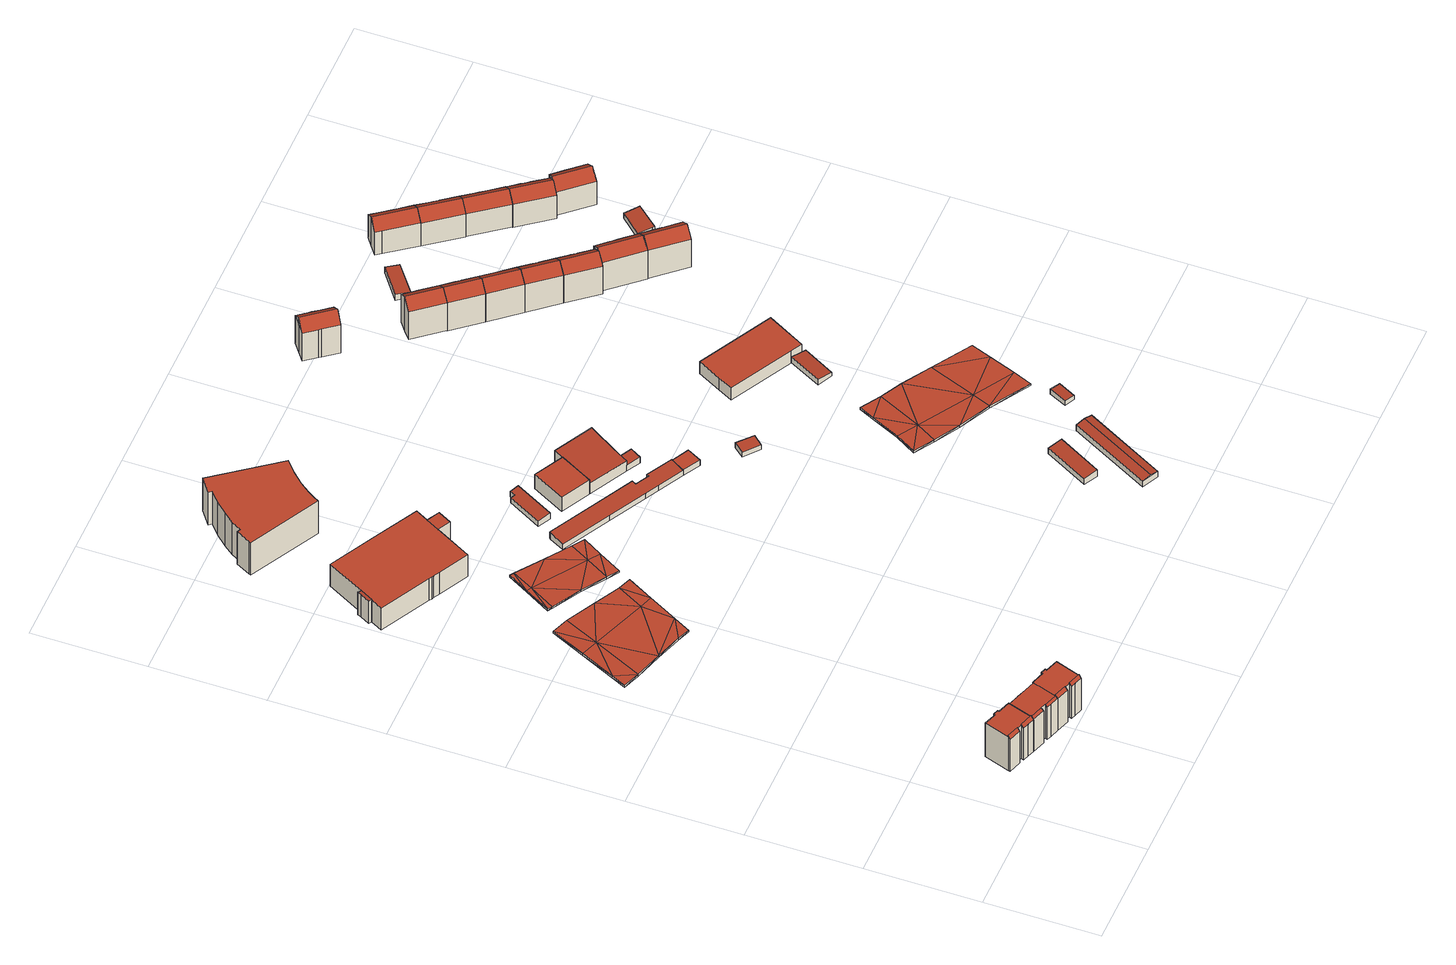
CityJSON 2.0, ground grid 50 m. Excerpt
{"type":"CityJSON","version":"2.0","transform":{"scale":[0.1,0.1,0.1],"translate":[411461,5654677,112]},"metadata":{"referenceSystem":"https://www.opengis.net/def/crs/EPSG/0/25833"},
"CityObjects":{
"building1":{"type":"Building","attributes":{"Gemeindeschluessel":14612000,"Geometrietyp2DReferenz":"3000","function":"31001_9998","roofType":"9999"},"children":["building1-1","building1-2","building1-3"]},
"building1-1":{"type":"BuildingPart","attributes":{"Dachtyp_tdc":"tdcPolyFlatRoof","Dachneigung":55.24,"QualitaetDacherkennung":17,"Geometrietyp2DReferenz":"3000","measuredHeight":19.56,"roofType":"2100"},"parents":["building1"],"geometry":[{"type":"MultiSurface","lod":"2","boundaries":[[[0,1,2,3,4]],[[1,5,6,2]],[[5,7,8,6]],[[7,9,10,11,8]],[[7,5,1,0,9]],[[11,3,2,6,8]]],"semantics":{"surfaces":[{"type":"WallSurface"},{"type":"RoofSurface"},{"type":"GroundSurface"}],"values":[0,0,0,0,1,2]}}]},
"building1-2":{"type":"BuildingPart","attributes":{"Dachtyp_tdc":"tdcPolyFlatRoof","Dachneigung":0,"QualitaetDacherkennung":71,"Geometrietyp2DReferenz":"3000","measuredHeight":18.89,"roofType":"1000"},"parents":["building1"],"geometry":[{"type":"MultiSurface","lod":"2","boundaries":[[[10,12,13,11]],[[14,15,16,17]],[[15,18,19,16]],[[18,20,21,19]],[[20,22,23,21]],[[22,24,25,23]],[[24,26,27,25]],[[26,28,29,27]],[[28,4,3,29]],[[28,26,24,22,20,18,15,14,12,10,4]],[[11,13,17,16,19,21,23,25,27,29,3]]],"semantics":{"surfaces":[{"type":"WallSurface"},{"type":"RoofSurface"},{"type":"GroundSurface"}],"values":[0,0,0,0,0,0,0,0,0,1,2]}}]},
"building1-3":{"type":"BuildingPart","attributes":{"Dachtyp_tdc":"tdcPolyFlatRoof","Dachneigung":55.43,"QualitaetDacherkennung":19,"Geometrietyp2DReferenz":"3000","measuredHeight":19.57,"roofType":"2100"},"parents":["building1"],"geometry":[{"type":"MultiSurface","lod":"2","boundaries":[[[30,31,32,33]],[[31,34,17,32]],[[34,35,14,17]],[[36,30,33,13,12]],[[36,35,34,31,30]],[[33,32,17,13]]],"semantics":{"surfaces":[{"type":"WallSurface"},{"type":"RoofSurface"},{"type":"GroundSurface"}],"values":[0,0,0,0,1,2]}}]},
"building2":{"type":"Building","attributes":{"Dachtyp_tdc":"tdcFreeFormRoof","Gemeindeschluessel":14612000,"Dachneigung":0.462,"QualitaetDacherkennung":61,"Geometrietyp2DReferenz":"3000","measuredHeight":18.93,"function":"31001_9998","roofType":"5000"},"geometry":[{"type":"Solid","lod":"2","boundaries":[[[[37,38,39,40]],[[38,41,42,39]],[[41,43,44,42]],[[43,45,46,44]],[[45,47,48,46]],[[47,49,2,48]],[[49,4,3,2]],[[4,50,29,3]],[[50,51,52,29]],[[51,53,54,52]],[[53,55,56,54]],[[55,57,58,56]],[[57,59,60,58]],[[59,61,62,60]],[[61,63,64,62]],[[63,37,40,64]],[[65,61,59,57,55,53,51,50,66]],[[47,67,68,49]],[[38,37,69,70,41]],[[69,63,65,66,4,68,67,45,43,70]],[[50,4,66]],[[43,41,70]],[[47,45,67]],[[4,49,68]],[[37,63,69]],[[63,61,65]],[[40,39,42,44,46,48,2,3,29,52,54,56,58,60,62,64]]]],"semantics":{"surfaces":[{"type":"WallSurface"},{"type":"RoofSurface"},{"type":"GroundSurface"}],"values":[[0,0,0,0,0,0,0,0,0,0,0,0,0,0,0,0,1,1,1,1,0,0,0,0,0,0,2]]}}]},
"building3":{"type":"Building","attributes":{"Gemeindeschluessel":14612000,"Geometrietyp2DReferenz":"3000","function":"31001_9998","roofType":"9999"},"children":["building3-1","building3-2","building3-3"]},
"building3-1":{"type":"BuildingPart","attributes":{"Dachtyp_tdc":"tdcPolyFlatRoof","Dachneigung":50.52,"QualitaetDacherkennung":19,"Geometrietyp2DReferenz":"3000","measuredHeight":19.34,"roofType":"2100"},"parents":["building3"],"geometry":[{"type":"MultiSurface","lod":"2","boundaries":[[[71,72,73,74,75]],[[72,76,77,73]],[[76,78,79,77]],[[78,80,81,82,79]],[[78,76,72,71,80]],[[82,74,73,77,79]]],"semantics":{"surfaces":[{"type":"WallSurface"},{"type":"RoofSurface"},{"type":"GroundSurface"}],"values":[0,0,0,0,1,2]}}]},
"building3-2":{"type":"BuildingPart","attributes":{"Dachtyp_tdc":"tdcPolyFlatRoof","Dachneigung":0,"QualitaetDacherkennung":70,"Geometrietyp2DReferenz":"3000","measuredHeight":18.88,"roofType":"1000"},"parents":["building3"],"geometry":[{"type":"MultiSurface","lod":"2","boundaries":[[[81,83,84,82]],[[63,85,62,64]],[[85,86,87,62]],[[86,88,89,87]],[[88,90,91,89]],[[90,92,93,91]],[[92,94,95,93]],[[94,96,97,95]],[[96,75,74,97]],[[75,96,94,92,90,88,86,85,63,83,81]],[[82,84,64,62,87,89,91,93,95,97,74]]],"semantics":{"surfaces":[{"type":"WallSurface"},{"type":"RoofSurface"},{"type":"GroundSurface"}],"values":[0,0,0,0,0,0,0,0,0,1,2]}}]},
"building3-3":{"type":"BuildingPart","attributes":{"Dachtyp_tdc":"tdcPolyFlatRoof","Dachneigung":49.25,"QualitaetDacherkennung":19,"Geometrietyp2DReferenz":"3000","measuredHeight":19.3,"roofType":"2100"},"parents":["building3"],"geometry":[{"type":"MultiSurface","lod":"2","boundaries":[[[98,99,40,100]],[[99,101,63,64,40]],[[102,98,100,84,83]],[[102,101,99,98]],[[100,40,64,84]]],"semantics":{"surfaces":[{"type":"WallSurface"},{"type":"RoofSurface"},{"type":"GroundSurface"}],"values":[0,0,0,1,2]}}]},
"building4":{"type":"Building","attributes":{"BodenHoehe":118.5,"gemHoehe":0,"BauwerkHoehe":1,"Erfassungsdatum_Objekt":"2021-04-21","Gemeindeschluessel":"14612000","Geometrietyp2DReferenz":"3000","measuredHeight":1,"function":"53001_1800"},"geometry":[{"type":"MultiSurface","lod":"2","boundaries":[[[103,104,105]],[[105,104,106]],[[107,108,109]],[[104,107,109]],[[104,109,106]],[[107,110,108]],[[108,110,111]],[[112,104,103]],[[113,114,115]],[[115,116,113]],[[117,118,112]],[[112,118,104]],[[104,118,114]],[[104,114,107]],[[107,114,113]],[[110,107,113]],[[115,119,120]],[[114,118,121]],[[114,121,119]],[[118,117,122]],[[118,122,121]],[[117,112,123]],[[117,123,122]],[[112,103,124]],[[112,124,123]],[[103,105,125]],[[103,125,124]],[[105,106,126]],[[105,126,125]],[[106,109,127]],[[106,127,126]],[[109,108,128]],[[109,128,127]],[[108,111,129]],[[108,129,128]],[[111,110,130]],[[111,130,129]],[[110,113,131]],[[110,131,130]],[[113,116,132]],[[113,132,131]],[[116,115,120]],[[116,120,132]],[[115,114,119]],[[125,133,124]],[[126,133,125]],[[127,128,134]],[[127,134,133]],[[126,127,133]],[[128,130,134]],[[129,130,128]],[[124,133,123]],[[120,119,131]],[[131,132,120]],[[123,121,122]],[[133,121,123]],[[119,121,133]],[[134,119,133]],[[131,119,134]],[[131,134,130]]],"semantics":{"surfaces":[{"type":"RoofSurface"},{"type":"WallSurface"},{"type":"GroundSurface"}],"values":[0,0,0,0,0,0,0,0,0,0,0,0,0,0,0,0,1,1,1,1,1,1,1,1,1,1,1,1,1,1,1,1,1,1,1,1,1,1,1,1,1,1,1,1,2,2,2,2,2,2,2,2,2,2,2,2,2,2,2,2]}}]},
"building5":{"type":"Building","attributes":{"Gemeindeschluessel":14612000,"Geometrietyp2DReferenz":"3000","function":"31001_9998","roofType":"9999"},"children":["building5-1","building5-2","building5-3"]},
"building5-1":{"type":"BuildingPart","attributes":{"Dachtyp_tdc":"tdcPolyFlatRoof","Dachneigung":0,"QualitaetDacherkennung":66,"Geometrietyp2DReferenz":"3000","measuredHeight":12.5,"roofType":"1000"},"parents":["building5"],"geometry":[{"type":"MultiSurface","lod":"2","boundaries":[[[135,136,137,138]],[[136,139,140,137]],[[139,141,142,140]],[[141,143,144,142]],[[143,145,146,144]],[[145,147,148,149,146]],[[135,138,150]],[[147,145,143,141,139,136,135]],[[137,140,142,144,146,149,138]]],"semantics":{"surfaces":[{"type":"WallSurface"},{"type":"RoofSurface"},{"type":"GroundSurface"}],"values":[0,0,0,0,0,0,0,1,2]}}]},
"building5-2":{"type":"BuildingPart","attributes":{"Dachtyp_tdc":"tdcPolyFlatRoof","Dachneigung":3.18,"QualitaetDacherkennung":40,"Geometrietyp2DReferenz":"3000","measuredHeight":12.6,"roofType":"2100"},"parents":["building5"],"geometry":[{"type":"MultiSurface","lod":"2","boundaries":[[[151,152,153,154]],[[152,155,156,153]],[[155,157,158,156]],[[157,159,160,161,158]],[[162,151,154,163,164]],[[162,159,157,155,152,151]],[[154,153,156,158,161,163]]],"semantics":{"surfaces":[{"type":"WallSurface"},{"type":"RoofSurface"},{"type":"GroundSurface"}],"values":[0,0,0,0,0,1,2]}}]},
"building5-3":{"type":"BuildingPart","attributes":{"Dachtyp_tdc":"tdcPolyFlatRoof","Dachneigung":0,"QualitaetDacherkennung":77,"Geometrietyp2DReferenz":"3000","measuredHeight":12.35,"roofType":"1000"},"parents":["building5"],"geometry":[{"type":"MultiSurface","lod":"2","boundaries":[[[165,166,167,168]],[[166,169,154,167]],[[169,164,163,154]],[[164,169,166,165,170,171,172,173,148,150,174,175,176,177,160]],[[161,178,179,180,181,138,149,182,183,184,185,168,167,154,163]],[[160,177,178,161]],[[177,176,179,178]],[[176,175,180,179]],[[175,174,181,180]],[[174,150,138,181]],[[148,173,182,149]],[[173,172,183,182]],[[172,171,184,183]],[[171,170,185,184]],[[170,165,168,185]]],"semantics":{"surfaces":[{"type":"WallSurface"},{"type":"RoofSurface"},{"type":"GroundSurface"}],"values":[0,0,0,1,2,0,0,0,0,0,0,0,0,0,0]}}]},
"building6":{"type":"Building","attributes":{"BauwerkHoehe":1,"Erfassungsdatum_Objekt":"2021-04-21","BodenHoehe":118.55,"gemHoehe":0,"Gemeindeschluessel":"14612000","Geometrietyp2DReferenz":"3000","measuredHeight":1,"function":"53001_1800"},"geometry":[{"type":"MultiSurface","lod":"2","boundaries":[[[186,187,188]],[[186,188,189]],[[190,188,187]],[[187,191,190]],[[190,191,192]],[[191,193,194]],[[191,194,192]],[[195,187,186]],[[196,197,191]],[[195,198,187]],[[187,198,196]],[[187,196,191]],[[197,199,193]],[[197,193,191]],[[186,189,200]],[[186,200,201]],[[189,188,202]],[[189,202,200]],[[188,190,203]],[[188,203,202]],[[190,192,204]],[[190,204,203]],[[192,194,205]],[[192,205,204]],[[194,193,206]],[[194,206,205]],[[193,199,207]],[[193,207,206]],[[199,197,208]],[[199,208,207]],[[197,196,209]],[[197,209,208]],[[196,198,210]],[[196,210,209]],[[198,195,211]],[[198,211,210]],[[195,186,201]],[[195,201,211]],[[202,212,201]],[[200,202,201]],[[212,202,203]],[[203,213,212]],[[204,213,203]],[[205,206,213]],[[204,205,213]],[[201,212,211]],[[213,208,209]],[[212,210,211]],[[209,210,212]],[[213,209,212]],[[206,207,208]],[[213,206,208]]],"semantics":{"surfaces":[{"type":"RoofSurface"},{"type":"WallSurface"},{"type":"GroundSurface"}],"values":[0,0,0,0,0,0,0,0,0,0,0,0,0,0,1,1,1,1,1,1,1,1,1,1,1,1,1,1,1,1,1,1,1,1,1,1,1,1,2,2,2,2,2,2,2,2,2,2,2,2,2,2]}}]},
"building7":{"type":"Building","attributes":{"Dachtyp_tdc":"tdcPolyFlatRoof","Gemeindeschluessel":14612000,"Dachneigung":0,"QualitaetDacherkennung":8,"Geometrietyp2DReferenz":"3000","measuredHeight":18.26,"function":"31001_9998","roofType":"1000"},"geometry":[{"type":"Solid","lod":"2","boundaries":[[[[214,215,216,217]],[[215,218,219,216]],[[218,220,221,219]],[[220,222,223,221]],[[222,224,225,223]],[[224,226,227,225]],[[226,228,229,227]],[[228,230,231,229]],[[230,232,233,231]],[[232,234,235,233]],[[234,236,237,235]],[[236,238,239,237]],[[238,240,241,239]],[[240,242,243,241]],[[242,244,245,243]],[[244,214,217,245]],[[244,242,240,238,236,234,232,230,228,226,224,222,220,218,215,214]],[[217,216,219,221,223,225,227,229,231,233,235,237,239,241,243,245]]]],"semantics":{"surfaces":[{"type":"WallSurface"},{"type":"RoofSurface"},{"type":"GroundSurface"}],"values":[[0,0,0,0,0,0,0,0,0,0,0,0,0,0,0,0,1,2]]}}]},
"building8":{"type":"Building","attributes":{"Dachtyp_tdc":"tdcPolyFlatRoof","Gemeindeschluessel":14612000,"Dachneigung":7.47,"QualitaetDacherkennung":89,"Geometrietyp2DReferenz":"3000","measuredHeight":3.39,"function":"31001_2000","roofType":"2100"},"geometry":[{"type":"Solid","lod":"2","boundaries":[[[[246,247,248,249]],[[247,250,251,248]],[[250,252,253,251]],[[252,254,255,253]],[[254,256,257,255]],[[256,246,249,257]],[[256,254,252,250,247,246]],[[249,248,251,253,255,257]]]],"semantics":{"surfaces":[{"type":"WallSurface"},{"type":"RoofSurface"},{"type":"GroundSurface"}],"values":[[0,0,0,0,0,0,1,2]]}}]},
"building9":{"type":"Building","attributes":{"Dachtyp_tdc":"tdcPolyFlatRoof","Gemeindeschluessel":14612000,"Dachneigung":5.9,"QualitaetDacherkennung":84,"Geometrietyp2DReferenz":"3000","measuredHeight":3.66,"function":"31001_2000","roofType":"2100"},"geometry":[{"type":"Solid","lod":"2","boundaries":[[[[258,259,260,261]],[[259,262,263,260]],[[262,264,265,263]],[[264,266,267,265]],[[266,268,269,267]],[[268,270,271,269]],[[270,272,273,271]],[[272,274,275,273]],[[274,276,277,275]],[[276,278,279,277]],[[278,280,281,279]],[[280,282,283,281]],[[282,258,261,283]],[[282,280,278,276,274,272,270,268,266,264,262,259,258]],[[261,260,263,265,267,269,271,273,275,277,279,281,283]]]],"semantics":{"surfaces":[{"type":"WallSurface"},{"type":"RoofSurface"},{"type":"GroundSurface"}],"values":[[0,0,0,0,0,0,0,0,0,0,0,0,0,1,2]]}}]},
"building10":{"type":"Building","attributes":{"Dachtyp_tdc":"tdcPolyFlatRoof","Gemeindeschluessel":14612000,"Dachneigung":0,"QualitaetDacherkennung":75,"Geometrietyp2DReferenz":"3000","measuredHeight":8.02,"function":"31001_2000","roofType":"1000"},"geometry":[{"type":"Solid","lod":"2","boundaries":[[[[284,285,286,287]],[[285,288,289,286]],[[288,290,291,289]],[[290,292,293,291]],[[292,284,287,293]],[[292,290,288,285,284]],[[287,286,289,291,293]]]],"semantics":{"surfaces":[{"type":"WallSurface"},{"type":"RoofSurface"},{"type":"GroundSurface"}],"values":[[0,0,0,0,0,1,2]]}}]},
"building11":{"type":"Building","attributes":{"Gemeindeschluessel":14612000,"Geometrietyp2DReferenz":"3000","function":"31001_2000","roofType":"9999"},"children":["building11-1","building11-2"]},
"building11-1":{"type":"BuildingPart","attributes":{"Dachtyp_tdc":"tdcPolyFlatRoof","Dachneigung":4.34,"QualitaetDacherkennung":79,"Geometrietyp2DReferenz":"3000","measuredHeight":3.73,"roofType":"2100"},"parents":["building11"],"geometry":[{"type":"MultiSurface","lod":"2","boundaries":[[[294,295,296,297]],[[295,298,299,296]],[[300,301,302,303]],[[301,294,297,302]],[[301,300,298,295,294]],[[297,296,299,303,302]]],"semantics":{"surfaces":[{"type":"WallSurface"},{"type":"RoofSurface"},{"type":"GroundSurface"}],"values":[0,0,0,0,1,2]}}]},
"building11-2":{"type":"BuildingPart","attributes":{"Dachtyp_tdc":"tdcPolyFlatRoof","Dachneigung":5.14,"QualitaetDacherkennung":65,"Geometrietyp2DReferenz":"3000","measuredHeight":7.77,"roofType":"2100"},"parents":["building11"],"geometry":[{"type":"MultiSurface","lod":"2","boundaries":[[[304,305,306,307]],[[305,308,309,306]],[[308,310,311,309]],[[310,312,303,311]],[[312,300,303]],[[312,310,308,305,304,313,314]],[[299,315,307,306,309,311,303]],[[314,313,315,299,298]],[[313,304,307,315]]],"semantics":{"surfaces":[{"type":"WallSurface"},{"type":"RoofSurface"},{"type":"GroundSurface"}],"values":[0,0,0,0,0,1,2,0,0]}}]},
"building12":{"type":"Building","attributes":{"Dachtyp_tdc":"tdcPolyFlatRoof","Gemeindeschluessel":14612000,"Dachneigung":0,"QualitaetDacherkennung":18,"Geometrietyp2DReferenz":"3000","measuredHeight":3,"function":"31001_2000","roofType":"1000"},"geometry":[{"type":"Solid","lod":"2","boundaries":[[[[316,317,318,319]],[[317,320,321,318]],[[320,322,323,321]],[[322,316,319,323]],[[322,320,317,316]],[[319,318,321,323]]]],"semantics":{"surfaces":[{"type":"WallSurface"},{"type":"RoofSurface"},{"type":"GroundSurface"}],"values":[[0,0,0,0,1,2]]}}]},
"building13":{"type":"Building","attributes":{"Dachtyp_tdc":"tdcPolyFlatRoof","Gemeindeschluessel":14612000,"Dachneigung":3.42,"QualitaetDacherkennung":77,"Geometrietyp2DReferenz":"3000","measuredHeight":2.71,"function":"31001_2000","roofType":"2100"},"geometry":[{"type":"Solid","lod":"2","boundaries":[[[[324,325,326,327]],[[325,328,329,326]],[[328,330,331,329]],[[330,324,327,331]],[[330,328,325,324]],[[327,326,329,331]]]],"semantics":{"surfaces":[{"type":"WallSurface"},{"type":"RoofSurface"},{"type":"GroundSurface"}],"values":[[0,0,0,0,1,2]]}}]},
"building14":{"type":"Building","attributes":{"Dachtyp_tdc":"tdcPolyFlatRoof","Gemeindeschluessel":14612000,"Dachneigung":5.99,"QualitaetDacherkennung":84,"Geometrietyp2DReferenz":"3000","measuredHeight":3.96,"function":"31001_2000","roofType":"2100"},"geometry":[{"type":"Solid","lod":"2","boundaries":[[[[332,333,334,335]],[[333,336,337,334]],[[336,338,339,337]],[[338,332,335,339]],[[338,336,333,332]],[[335,334,337,339]]]],"semantics":{"surfaces":[{"type":"WallSurface"},{"type":"RoofSurface"},{"type":"GroundSurface"}],"values":[[0,0,0,0,1,2]]}}]},
"building15":{"type":"Building","attributes":{"Dachtyp_tdc":"tdcGableRoof","Gemeindeschluessel":14612000,"Dachneigung":10.58,"QualitaetDacherkennung":91,"Geometrietyp2DReferenz":"3000","measuredHeight":3.89,"function":"31001_2000","roofType":"3100"},"geometry":[{"type":"Solid","lod":"2","boundaries":[[[[340,341,342,343]],[[341,344,345,342]],[[344,346,347,345]],[[346,340,343,347]],[[344,341,348]],[[340,346,349]],[[341,340,349,348]],[[346,344,348,349]],[[343,342,345,347]]]],"semantics":{"surfaces":[{"type":"WallSurface"},{"type":"RoofSurface"},{"type":"GroundSurface"}],"values":[[0,0,0,0,0,0,1,1,2]]}}]},
"building16":{"type":"Building","attributes":{"Erfassungsdatum_Objekt":"2021-04-21","BodenHoehe":118.6,"gemHoehe":0,"BauwerkHoehe":1,"Gemeindeschluessel":"14612000","Geometrietyp2DReferenz":"3000","measuredHeight":1,"function":"53001_1800"},"geometry":[{"type":"MultiSurface","lod":"2","boundaries":[[[350,351,352]],[[353,354,351]],[[351,350,353]],[[353,350,355]],[[355,350,356]],[[355,356,357]],[[357,356,358]],[[357,358,359]],[[356,360,358]],[[361,362,350]],[[361,350,352]],[[362,363,350]],[[350,363,356]],[[356,363,364]],[[364,365,360]],[[364,360,356]],[[352,351,366]],[[352,366,367]],[[351,354,368]],[[351,368,366]],[[354,353,369]],[[354,369,368]],[[353,355,370]],[[353,370,369]],[[355,357,371]],[[355,371,370]],[[357,359,372]],[[357,372,371]],[[359,358,373]],[[359,373,372]],[[358,360,374]],[[358,374,373]],[[360,365,375]],[[360,375,374]],[[365,364,376]],[[365,376,375]],[[364,363,377]],[[364,377,376]],[[363,362,378]],[[363,378,377]],[[362,361,379]],[[362,379,378]],[[361,352,367]],[[361,367,379]],[[367,366,380]],[[366,368,369]],[[369,380,366]],[[381,380,370]],[[371,381,370]],[[373,381,371]],[[372,373,371]],[[373,374,381]],[[380,378,379]],[[367,380,379]],[[380,377,378]],[[381,377,380]],[[376,377,381]],[[374,375,376]],[[381,374,376]],[[370,380,369]]],"semantics":{"surfaces":[{"type":"RoofSurface"},{"type":"WallSurface"},{"type":"GroundSurface"}],"values":[0,0,0,0,0,0,0,0,0,0,0,0,0,0,0,0,1,1,1,1,1,1,1,1,1,1,1,1,1,1,1,1,1,1,1,1,1,1,1,1,1,1,1,1,2,2,2,2,2,2,2,2,2,2,2,2,2,2,2,2]}}]},
"building17":{"type":"Building","attributes":{"Dachtyp_tdc":"tdcPolyFlatRoof","Gemeindeschluessel":14612000,"Dachneigung":3.09,"QualitaetDacherkennung":70,"Geometrietyp2DReferenz":"3000","measuredHeight":2.59,"function":"31001_2000","roofType":"2100"},"geometry":[{"type":"Solid","lod":"2","boundaries":[[[[382,383,384,385]],[[383,386,387,384]],[[386,388,389,387]],[[388,382,385,389]],[[388,386,383,382]],[[385,384,387,389]]]],"semantics":{"surfaces":[{"type":"WallSurface"},{"type":"RoofSurface"},{"type":"GroundSurface"}],"values":[[0,0,0,0,1,2]]}}]},
"building18":{"type":"Building","attributes":{"Dachtyp_tdc":"tdcFreeFormRoof","Gemeindeschluessel":14612000,"Dachneigung":37.07,"QualitaetDacherkennung":73,"Geometrietyp2DReferenz":"3000","measuredHeight":19.55,"function":"31001_9998","roofType":"5000"},"geometry":[{"type":"Solid","lod":"2","boundaries":[[[[390,391,392,393]],[[391,394,395,392]],[[394,396,397,395]],[[396,398,399,397]],[[398,400,401,399]],[[400,402,403,401]],[[402,404,405,403]],[[404,406,407,405]],[[406,408,409,407]],[[408,410,411,409]],[[410,412,413,411]],[[412,390,393,413]],[[402,400,398,396,394,391,414,415]],[[408,406,416,415,414,412,410]],[[402,415,416,404]],[[404,416,406]],[[412,414,390]],[[390,414,391]],[[393,392,395,397,399,401,403,405,407,409,411,413]]]],"semantics":{"surfaces":[{"type":"WallSurface"},{"type":"RoofSurface"},{"type":"GroundSurface"}],"values":[[0,0,0,0,0,0,0,0,0,0,0,0,1,1,0,0,0,0,2]]}}]},
"building19":{"type":"Building","attributes":{"Dachtyp_tdc":"tdcPolyFlatRoof","Gemeindeschluessel":14612000,"Dachneigung":9.96,"QualitaetDacherkennung":84,"Geometrietyp2DReferenz":"3000","measuredHeight":3.25,"function":"31001_2000","roofType":"2100"},"geometry":[{"type":"Solid","lod":"2","boundaries":[[[[417,418,419,420]],[[418,421,422,419]],[[421,423,424,422]],[[423,425,426,424]],[[425,417,420,426]],[[425,423,421,418,417]],[[420,419,422,424,426]]]],"semantics":{"surfaces":[{"type":"WallSurface"},{"type":"RoofSurface"},{"type":"GroundSurface"}],"values":[[0,0,0,0,0,1,2]]}}]},
"building20":{"type":"Building","attributes":{"Dachtyp_tdc":"tdcPolyFlatRoof","Gemeindeschluessel":14612000,"Dachneigung":0,"QualitaetDacherkennung":48,"Geometrietyp2DReferenz":"3000","measuredHeight":6.67,"function":"31001_2000","roofType":"1000"},"geometry":[{"type":"Solid","lod":"2","boundaries":[[[[427,428,429,430]],[[428,431,432,429]],[[431,433,434,432]],[[433,435,436,434]],[[435,437,438,436]],[[437,427,430,438]],[[437,435,433,431,428,427]],[[430,429,432,434,436,438]]]],"semantics":{"surfaces":[{"type":"WallSurface"},{"type":"RoofSurface"},{"type":"GroundSurface"}],"values":[[0,0,0,0,0,0,1,2]]}}]},
"building21":{"type":"Building","attributes":{"Dachtyp_tdc":"tdcGableRoof","Gemeindeschluessel":14612000,"Dachneigung":37.38,"QualitaetDacherkennung":73,"Geometrietyp2DReferenz":"3000","measuredHeight":19.49,"function":"31001_9998","roofType":"3100"},"geometry":[{"type":"Solid","lod":"2","boundaries":[[[[439,440,441,442]],[[440,443,441]],[[443,444,445,441]],[[444,446,447,445]],[[446,448,449,447]],[[448,450,451,449]],[[450,452,453,451]],[[452,454,455,453]],[[454,456,457,455]],[[456,458,459,457]],[[458,439,442,459]],[[454,452,450,448,446,444,443]],[[443,440,439,458,456,454]],[[442,441,445,447,449,451,453,455,457,459]]]],"semantics":{"surfaces":[{"type":"WallSurface"},{"type":"RoofSurface"},{"type":"GroundSurface"}],"values":[[0,0,0,0,0,0,0,0,0,0,0,1,1,2]]}}]},
"building22":{"type":"Building","attributes":{"Dachtyp_tdc":"tdcGableRoof","Gemeindeschluessel":14612000,"Dachneigung":37.35,"QualitaetDacherkennung":80,"Geometrietyp2DReferenz":"3000","measuredHeight":19.52,"function":"31001_9998","roofType":"3100"},"geometry":[{"type":"Solid","lod":"2","boundaries":[[[[460,461,462,463]],[[461,464,465,462]],[[464,466,467,465]],[[466,468,469,467]],[[468,470,471,469]],[[470,458,472,471]],[[458,456,473,472]],[[456,454,474,473]],[[454,452,475,474]],[[452,476,477,475]],[[476,460,463,477]],[[454,456,458,470,468]],[[468,466,464,461,460,476,452,454]],[[463,462,465,467,469,471,472,473,474,475,477]]]],"semantics":{"surfaces":[{"type":"WallSurface"},{"type":"RoofSurface"},{"type":"GroundSurface"}],"values":[[0,0,0,0,0,0,0,0,0,0,0,1,1,2]]}}]},
"building23":{"type":"Building","attributes":{"Dachtyp_tdc":"tdcGableRoof","Gemeindeschluessel":14612000,"Dachneigung":37.15,"QualitaetDacherkennung":79,"Geometrietyp2DReferenz":"3000","measuredHeight":19.52,"function":"31001_9998","roofType":"3100"},"geometry":[{"type":"Solid","lod":"2","boundaries":[[[[478,466,467,469]],[[466,464,465,467]],[[464,479,480,465]],[[479,481,482,480]],[[481,483,484,482]],[[483,485,486,484]],[[485,487,488,486]],[[487,489,490,488]],[[489,491,492,490]],[[491,493,494,492]],[[493,470,471,494]],[[470,478,469,471]],[[491,489,487,485,483,481,479,464,466,478]],[[478,470,493,491]],[[469,467,465,480,482,484,486,488,490,492,494,471]]]],"semantics":{"surfaces":[{"type":"WallSurface"},{"type":"RoofSurface"},{"type":"GroundSurface"}],"values":[[0,0,0,0,0,0,0,0,0,0,0,0,1,1,2]]}}]},
"building24":{"type":"Building","attributes":{"Dachtyp_tdc":"tdcGableRoof","Gemeindeschluessel":14612000,"Dachneigung":37.13,"QualitaetDacherkennung":79,"Geometrietyp2DReferenz":"3000","measuredHeight":19.48,"function":"31001_9998","roofType":"3100"},"geometry":[{"type":"Solid","lod":"2","boundaries":[[[[491,489,495,496]],[[489,487,497,495]],[[487,498,499,497]],[[498,500,501,499]],[[500,502,503,501]],[[502,504,505,503]],[[504,506,507,505]],[[506,508,509,507]],[[508,510,511,509]],[[510,512,513,511]],[[512,493,514,513]],[[493,491,496,514]],[[510,508,506,504,502,500,498,487,489,491]],[[491,493,512,510]],[[496,495,497,499,501,503,505,507,509,511,513,514]]]],"semantics":{"surfaces":[{"type":"WallSurface"},{"type":"RoofSurface"},{"type":"GroundSurface"}],"values":[[0,0,0,0,0,0,0,0,0,0,0,0,1,1,2]]}}]},
"building25":{"type":"Building","attributes":{"Dachtyp_tdc":"tdcPolyFlatRoof","Gemeindeschluessel":14612000,"Dachneigung":3.76,"QualitaetDacherkennung":84,"Geometrietyp2DReferenz":"3000","measuredHeight":3.19,"function":"31001_2463","roofType":"2100"},"geometry":[{"type":"Solid","lod":"2","boundaries":[[[[515,516,517,518]],[[516,519,520,517]],[[519,521,522,520]],[[521,515,518,522]],[[521,519,516,515]],[[518,517,520,522]]]],"semantics":{"surfaces":[{"type":"WallSurface"},{"type":"RoofSurface"},{"type":"GroundSurface"}],"values":[[0,0,0,0,1,2]]}}]},
"building26":{"type":"Building","attributes":{"Dachtyp_tdc":"tdcGableRoof","Gemeindeschluessel":14612000,"Dachneigung":37.03,"QualitaetDacherkennung":79,"Geometrietyp2DReferenz":"3000","measuredHeight":19.45,"function":"31001_9998","roofType":"3100"},"geometry":[{"type":"Solid","lod":"2","boundaries":[[[[512,510,511,513]],[[510,508,509,511]],[[508,506,507,509]],[[506,523,524,507]],[[523,525,526,524]],[[525,527,528,526]],[[527,529,530,528]],[[529,531,532,530]],[[531,533,534,532]],[[533,535,536,534]],[[535,537,538,536]],[[537,539,540,538]],[[539,541,542,540]],[[541,512,513,542]],[[537,535,533,531,529,527,525,523,506,508,510]],[[510,512,541,539,537]],[[513,511,509,507,524,526,528,530,532,534,536,538,540,542]]]],"semantics":{"surfaces":[{"type":"WallSurface"},{"type":"RoofSurface"},{"type":"GroundSurface"}],"values":[[0,0,0,0,0,0,0,0,0,0,0,0,0,0,1,1,2]]}}]},
"building27":{"type":"Building","attributes":{"Dachtyp_tdc":"tdcFreeFormRoof","Gemeindeschluessel":14612000,"Dachneigung":37.01,"QualitaetDacherkennung":80,"Geometrietyp2DReferenz":"3000","measuredHeight":19.68,"function":"31001_9998","roofType":"5000"},"geometry":[{"type":"Solid","lod":"2","boundaries":[[[[543,544,545,546]],[[544,547,548,545]],[[547,549,550,548]],[[549,551,552,550]],[[551,553,554,552]],[[553,555,556,554]],[[555,557,558,556]],[[557,559,560,558]],[[559,561,562,560]],[[561,563,564,562]],[[563,543,546,564]],[[563,565,566,544,543]],[[565,561,559,557,555,553,551,549,547,566]],[[547,544,566]],[[563,561,565]],[[546,545,548,550,552,554,556,558,560,562,564]]]],"semantics":{"surfaces":[{"type":"WallSurface"},{"type":"RoofSurface"},{"type":"GroundSurface"}],"values":[[0,0,0,0,0,0,0,0,0,0,0,1,1,0,0,2]]}}]},
"building28":{"type":"Building","attributes":{"Dachtyp_tdc":"tdcFreeFormRoof","Gemeindeschluessel":14612000,"Dachneigung":37.04,"QualitaetDacherkennung":75,"Geometrietyp2DReferenz":"3000","measuredHeight":19.48,"function":"31001_9998","roofType":"5000"},"geometry":[{"type":"Solid","lod":"2","boundaries":[[[[563,561,567,568]],[[561,569,570,567]],[[569,571,572,570]],[[571,573,574,572]],[[573,575,576,574]],[[575,577,578,576]],[[577,579,580,578]],[[579,581,582,580]],[[581,563,568,582]],[[579,583,565,563,581]],[[583,577,575,573,571,569,561,565]],[[561,563,565]],[[579,577,583]],[[568,567,570,572,574,576,578,580,582]]]],"semantics":{"surfaces":[{"type":"WallSurface"},{"type":"RoofSurface"},{"type":"GroundSurface"}],"values":[[0,0,0,0,0,0,0,0,0,1,1,0,0,2]]}}]},
"building29":{"type":"Building","attributes":{"Dachtyp_tdc":"tdcFreeFormRoof","Gemeindeschluessel":14612000,"Dachneigung":37.11,"QualitaetDacherkennung":78,"Geometrietyp2DReferenz":"3000","measuredHeight":16.69,"function":"31001_9998","roofType":"5000"},"geometry":[{"type":"Solid","lod":"2","boundaries":[[[[584,585,586,587]],[[585,588,589,586]],[[588,590,591,589]],[[590,592,593,591]],[[592,594,595,593]],[[594,596,597,595]],[[596,598,599,597]],[[598,600,601,599]],[[600,602,603,601]],[[602,604,605,603]],[[604,584,587,605]],[[600,598,596,594,592,590,588,585,606,607]],[[602,607,606,584,604]],[[602,600,607]],[[585,584,606]],[[587,586,589,591,593,595,597,599,601,603,605]]]],"semantics":{"surfaces":[{"type":"WallSurface"},{"type":"RoofSurface"},{"type":"GroundSurface"}],"values":[[0,0,0,0,0,0,0,0,0,0,0,1,1,0,0,2]]}}]},
"building30":{"type":"Building","attributes":{"Dachtyp_tdc":"tdcFreeFormRoof","Gemeindeschluessel":14612000,"Dachneigung":37.32,"QualitaetDacherkennung":84,"Geometrietyp2DReferenz":"3000","measuredHeight":16.74,"function":"31001_9998","roofType":"5000"},"geometry":[{"type":"Solid","lod":"2","boundaries":[[[[608,600,609,610]],[[600,598,611,609]],[[598,612,613,611]],[[612,614,615,613]],[[614,616,617,615]],[[616,618,619,617]],[[618,620,621,619]],[[620,622,623,621]],[[622,608,610,623]],[[622,624,607,608]],[[624,620,618,616,614,612,598,600,607]],[[622,620,624]],[[600,608,607]],[[610,609,611,613,615,617,619,621,623]]]],"semantics":{"surfaces":[{"type":"WallSurface"},{"type":"RoofSurface"},{"type":"GroundSurface"}],"values":[[0,0,0,0,0,0,0,0,0,1,1,0,0,2]]}}]},
"building31":{"type":"Building","attributes":{"Dachtyp_tdc":"tdcGableRoof","Gemeindeschluessel":14612000,"Dachneigung":37.38,"QualitaetDacherkennung":84,"Geometrietyp2DReferenz":"3000","measuredHeight":16.7,"function":"31001_9998","roofType":"3100"},"geometry":[{"type":"Solid","lod":"2","boundaries":[[[[624,620,625,626]],[[620,627,628,625]],[[627,629,630,628]],[[629,631,632,630]],[[631,633,634,632]],[[633,635,636,634]],[[635,637,638,636]],[[637,639,640,638]],[[639,641,642,640]],[[641,643,644,642]],[[643,624,626,644]],[[639,637,635,633,631,629,627,620,624]],[[624,643,641,639]],[[626,625,628,630,632,634,636,638,640,642,644]]]],"semantics":{"surfaces":[{"type":"WallSurface"},{"type":"RoofSurface"},{"type":"GroundSurface"}],"values":[[0,0,0,0,0,0,0,0,0,0,0,1,1,2]]}}]},
"building32":{"type":"Building","attributes":{"Dachtyp_tdc":"tdcPolyFlatRoof","Gemeindeschluessel":14612000,"Dachneigung":4.09,"QualitaetDacherkennung":87,"Geometrietyp2DReferenz":"3000","measuredHeight":3.37,"function":"31001_2463","roofType":"2100"},"geometry":[{"type":"Solid","lod":"2","boundaries":[[[[645,646,647,648]],[[646,649,650,647]],[[649,651,652,650]],[[651,653,654,652]],[[653,655,656,654]],[[655,645,648,656]],[[655,653,651,649,646,645]],[[648,647,650,652,654,656]]]],"semantics":{"surfaces":[{"type":"WallSurface"},{"type":"RoofSurface"},{"type":"GroundSurface"}],"values":[[0,0,0,0,0,0,1,2]]}}]},
"building33":{"type":"Building","attributes":{"Dachtyp_tdc":"tdcFreeFormRoof","Gemeindeschluessel":14612000,"Dachneigung":37.17,"QualitaetDacherkennung":83,"Geometrietyp2DReferenz":"3000","measuredHeight":16.71,"function":"31001_9998","roofType":"5000"},"geometry":[{"type":"Solid","lod":"2","boundaries":[[[[657,658,659,660]],[[658,661,662,659]],[[661,663,664,662]],[[663,665,666,664]],[[665,667,668,666]],[[667,669,670,668]],[[669,671,672,670]],[[671,673,674,672]],[[673,675,676,674]],[[675,677,678,676]],[[677,657,660,678]],[[679,680,681,641,682]],[[667,665,663,661,658,683,681,680,669]],[[669,680,671]],[[671,680,679,673]],[[677,641,681,683,657]],[[657,683,658]],[[675,682,641,677]],[[673,679,682,675]],[[660,659,662,664,666,668,670,672,674,676,678]]]],"semantics":{"surfaces":[{"type":"WallSurface"},{"type":"RoofSurface"},{"type":"GroundSurface"}],"values":[[0,0,0,0,0,0,0,0,0,0,0,1,1,0,0,0,0,0,0,2]]}}]},
"building34":{"type":"Building","attributes":{"Dachtyp_tdc":"tdcFreeFormRoof","Gemeindeschluessel":14612000,"Dachneigung":36.71,"QualitaetDacherkennung":79,"Geometrietyp2DReferenz":"3000","measuredHeight":16.92,"function":"31001_9998","roofType":"5000"},"geometry":[{"type":"Solid","lod":"2","boundaries":[[[[684,685,686,687]],[[685,688,689,686]],[[688,690,691,689]],[[690,692,693,691]],[[692,694,695,693]],[[694,696,697,695]],[[696,698,699,697]],[[698,684,687,699]],[[698,700,701,684]],[[700,696,694,692,690,688,685,701]],[[685,684,701]],[[698,696,700]],[[687,686,689,691,693,695,697,699]]]],"semantics":{"surfaces":[{"type":"WallSurface"},{"type":"RoofSurface"},{"type":"GroundSurface"}],"values":[[0,0,0,0,0,0,0,0,1,1,0,0,2]]}}]}
},
"vertices":[
[312,112,223],[308,101,206],[308,101,28],[312,112,28],[312,112,217],[277,111,206],[277,111,28],[251,120,206],[251,120,28],[254,131,223],[254,131,217],[254,131,28],
[233,139,217],[233,139,28],[177,157,217],[214,266,217],[214,266,28],[177,157,28],[248,255,217],[248,255,28],[270,247,217],[270,247,28],[273,254,217],[273,254,28],[296,246,217],[296,246,28],[294,239,217],[294,239,28],[348,221,217],[348,221,28],
[230,128,207],[173,146,207],[173,146,28],[230,128,28],[177,157,223],[177,157,224],[233,139,224],
[447,54,209],[409,67,209],[409,67,28],[447,54,28],[388,74,209],[388,74,28],[392,85,217],[392,85,28],[369,93,217],[369,93,28],[366,81,209],[366,81,28],[308,101,209],[348,221,208],[384,209,208],[384,209,28],[406,201,208],[406,201,28],[409,208,198],[409,208,28],[432,200,198],[432,200,28],[430,194,208],[430,194,28],[487,174,208],[487,174,28],[451,65,217],[451,65,28],[486,169,216],[347,216,216],[369,92,217],[311,111,217],[450,64,217],[392,84,217],
[588,19,221],[584,8,207],[584,8,28],[588,19,28],[588,19,217],[549,20,207],[549,20,28],[527,27,207],[527,27,28],[531,38,221],[531,38,217],[531,38,28],
[508,46,217],[508,46,28],[487,174,217],[524,162,217],[524,162,28],[544,155,217],[544,155,28],[547,162,217],[547,162,28],[571,154,217],[571,154,28],[568,147,217],[568,147,28],[625,128,217],[625,128,28],
[505,35,207],[447,54,207],[505,35,28],[451,65,221],[508,46,221],
[118,1919,75],[192,1891,75],[188,2070,75],[263,2042,75],[438,1800,75],[501,1914,75],[389,1974,75],[495,1779,75],[557,1893,75],[47,1767,75],[426,1653,75],[215,1637,75],[329,1599,75],[385,1578,75],[17,1703,75],[92,1675,75],[215,1637,65],[329,1599,65],[92,1675,65],[17,1703,65],[47,1767,65],[118,1919,65],[188,2070,65],[263,2042,65],[389,1974,65],[501,1914,65],[557,1893,65],[495,1779,65],[426,1653,65],[385,1578,65],[192,1891,65],[438,1800,65],
[513,2725,139],[522,2720,139],[522,2720,14],[513,2725,14],[561,2700,139],[561,2700,14],[565,2697,139],[565,2697,14],[567,2696,139],[567,2696,14],[535,2637,139],[535,2637,14],[481,2666,139],[481,2666,137],[481,2666,14],[513,2725,137],
[33,2770,139],[20,2778,140],[20,2778,14],[33,2770,14],[41,2818,140],[41,2818,14],[50,2835,140],[50,2835,14],[64,2827,139],[64,2827,137],[64,2827,14],[34,2770,139],[34,2770,14],[34,2770,137],
[220,2603,137],[5,2719,137],[5,2719,14],[220,2603,14],[33,2770,137],[234,2595,137],[242,2591,137],[269,2576,137],[396,2508,137],[544,2781,137],[348,2888,137],[154,2992,137],[65,2827,137],[65,2827,14],[154,2992,14],[348,2888,14],[544,2781,14],[396,2508,14],[269,2576,14],[242,2591,14],[234,2595,14],
[356,2246,76],[373,2234,76],[424,2326,76],[408,2337,76],[539,2243,76],[595,2083,76],[644,2169,76],[644,2049,76],[694,2135,76],[292,2133,76],[435,2049,76],[536,1981,76],[309,2121,76],[585,1947,76],[408,2337,66],[356,2246,66],[424,2326,66],[539,2243,66],[644,2169,66],[694,2135,66],[644,2049,66],[585,1947,66],[536,1981,66],[435,2049,66],[309,2121,66],[292,2133,66],[373,2234,66],[595,2083,66],
[576,3332,183],[523,3286,183],[523,3286,0],[576,3332,0],[479,3239,183],[479,3239,0],[445,3195,183],[445,3195,0],[427,3166,183],[427,3166,0],[414,3143,183],[414,3143,0],[108,3308,183],[108,3308,0],[111,3314,183],[111,3314,0],[146,3379,183],[146,3379,0],[161,3371,183],[161,3371,0],[185,3414,183],[185,3414,0],[218,3458,183],[218,3458,0],[264,3507,183],[264,3507,0],[311,3547,183],[311,3547,0],[301,3560,183],[301,3560,0],[366,3609,183],[366,3609,0],
[800,2320,51],[747,2349,43],[747,2349,17],[800,2320,17],[828,2497,43],[828,2497,17],[845,2487,45],[845,2487,17],[858,2510,45],[858,2510,17],[893,2491,51],[893,2491,17],
[1125,2034,52],[1130,2044,53],[1130,2044,18],[1125,2034,18],[1241,1983,53],[1241,1983,18],[1208,1921,46],[1208,1921,18],[1096,1981,46],[1096,1981,18],[1038,2012,46],[1038,2012,18],[877,2100,46],[877,2100,18],[664,2215,46],[664,2215,18],[698,2278,54],[698,2278,18],[702,2285,54],[702,2285,18],[915,2170,54],[915,2170,18],[1076,2083,54],[1076,2083,18],[1067,2066,52],[1067,2066,18],
[854,2294,97],[932,2437,97],[932,2437,17],[854,2294,17],[1058,2369,97],[1058,2369,17],[1004,2267,97],[1004,2267,17],[981,2226,97],[981,2226,17],
[1234,2149,55],[1209,2103,51],[1209,2103,18],[1234,2149,18],[1148,2136,51],[1148,2136,18],[1172,2182,55],[1192,2171,55],[1192,2171,18],[1172,2182,18],
[1004,2267,81],[1058,2369,91],[1058,2369,18],[1004,2267,18],[1081,2411,96],[1081,2411,18],[1248,2321,96],[1248,2321,18],[1172,2182,81],[981,2226,77],[1148,2136,77],[981,2226,18],
[1317,1942,47],[1283,1880,47],[1283,1880,17],[1317,1942,17],[1208,1921,47],[1208,1921,17],[1241,1983,47],[1241,1983,17],
[1484,1730,47],[1448,1687,43],[1448,1687,19],[1484,1730,19],[1383,1743,43],[1383,1743,19],[1420,1786,47],[1420,1786,19],
[1825,630,62],[1882,597,69],[1882,597,30],[1825,630,30],[1778,407,69],[1778,407,30],[1721,438,62],[1721,438,30],
[1790,221,63],[1979,573,63],[1979,573,32],[1790,221,32],[2049,536,64],[2049,536,32],[1860,184,64],[1860,184,32],[2015,554,71],[1827,202,71],
[1743,1147,76],[1717,1322,76],[1658,1200,76],[1833,1336,76],[1748,1389,76],[1927,1286,76],[1973,1003,76],[2051,1210,76],[2187,1016,76],[2220,1104,76],[2143,897,76],[1605,1110,76],[1690,1057,76],[1799,992,76],[1940,921,76],[2110,815,76],[1717,1322,66],[1658,1200,66],[1748,1389,66],[1833,1336,66],[1927,1286,66],[2051,1210,66],[2220,1104,66],[2187,1016,66],[2143,897,66],[2110,815,66],[1940,921,66],[1799,992,66],[1690,1057,66],[1605,1110,66],[1743,1147,66],[1973,1003,66],
[2128,639,58],[2086,660,61],[2086,660,35],[2128,639,35],[2124,738,61],[2124,738,35],[2168,716,58],[2168,716,35],
[1282,3564,175],[1322,3594,175],[1322,3594,18],[1282,3564,18],[1356,3550,175],[1356,3550,18],[1364,3540,175],[1364,3540,18],[1379,3521,175],[1379,3521,18],[1386,3511,175],[1386,3511,18],[1418,3469,175],[1418,3469,18],[1378,3438,175],[1378,3438,18],[1338,3408,175],[1338,3408,18],[1290,3470,175],[1290,3470,18],[1282,3480,175],[1282,3480,18],[1242,3533,175],[1242,3533,18],[1282,3564,213],[1379,3439,213],[1378,3438,213],
[1991,1712,41],[1915,1573,41],[1915,1573,21],[1991,1712,21],[1851,1605,53],[1851,1605,21],[1925,1748,54],[1925,1748,21],[1974,1722,44],[1974,1722,21],
[1653,1894,87],[1686,1956,87],[1686,1956,20],[1653,1894,20],[1742,2060,87],[1742,2060,20],[2063,1888,87],[2063,1888,20],[1974,1722,87],[1974,1722,20],[1925,1748,87],[1925,1748,20],
[1501,3187,173],[1540,3219,211],[1540,3219,17],[1501,3187,17],[1540,3219,212],[1579,3250,174],[1579,3250,17],[1611,3211,174],[1611,3211,17],[1625,3194,174],[1625,3194,17],[1637,3180,174],[1637,3180,17],[1678,3128,174],[1678,3128,17],[1640,3097,212],[1640,3097,17],[1639,3096,211],[1639,3096,17],[1601,3065,173],[1601,3065,17],
[1734,3060,174],[1737,3056,174],[1737,3056,16],[1734,3060,16],[1778,3005,174],[1778,3005,16],[1741,2975,211],[1741,2975,16],[1740,2974,212],[1740,2974,16],[1701,2943,174],[1701,2943,16],[1601,3065,16],[1639,3096,16],[1640,3097,16],[1678,3128,16],[1720,3077,174],[1720,3077,16],
[1740,2974,211],[1812,2964,174],[1812,2964,16],[1818,2957,174],[1818,2957,16],[1834,2937,174],[1834,2937,16],[1837,2933,174],[1837,2933,16],[1880,2881,174],[1880,2881,16],[1843,2851,210],[1843,2851,16],[1841,2850,211],[1841,2850,16],[1803,2819,174],[1803,2819,16],
[1843,2851,17],[1841,2850,17],[1880,2881,17],[1914,2839,174],[1914,2839,17],[1920,2831,174],[1920,2831,17],[1935,2812,174],[1935,2812,17],[1938,2809,174],[1938,2809,17],[1980,2757,174],[1980,2757,17],[1945,2728,209],[1945,2728,17],[1942,2726,211],[1942,2726,17],[1904,2695,174],[1904,2695,17],[1803,2819,17],
[1804,3407,49],[1841,3357,45],[1841,3357,17],[1804,3407,17],[1718,3264,45],[1718,3264,17],[1680,3314,49],[1680,3314,17],
[2015,2714,174],[2015,2714,17],[2019,2710,174],[2019,2710,17],[2035,2690,174],[2035,2690,17],[2037,2687,174],[2037,2687,17],[2082,2632,174],[2082,2632,17],[2056,2611,199],[2056,2611,17],[2047,2603,209],[2047,2603,17],[2044,2601,211],[2044,2601,17],[2018,2579,185],[2018,2579,17],[2006,2570,174],[2006,2570,17],
[2018,2579,178],[2047,2603,206],[2047,2603,18],[2018,2579,18],[2056,2611,214],[2056,2611,18],[2082,2632,189],[2082,2632,18],[2093,2642,178],[2093,2642,18],[2138,2592,178],[2138,2592,18],[2144,2585,178],[2144,2585,18],[2161,2566,178],[2161,2566,18],[2220,2501,177],[2220,2501,18],[2183,2468,215],[2183,2468,18],[2145,2435,178],[2145,2435,18],[2182,2468,215],[2056,2611,215],
[2183,2468,20],[2145,2435,20],[2220,2501,178],[2220,2501,20],[2260,2455,177],[2260,2455,20],[2282,2430,177],[2282,2430,20],[2285,2427,177],[2285,2427,20],[2341,2365,177],[2341,2365,20],[2302,2331,214],[2302,2331,20],[2265,2299,177],[2265,2299,20],[2303,2332,215],
[1876,3475,147],[1917,3506,185],[1917,3506,19],[1876,3475,19],[1956,3535,148],[1956,3535,19],[1995,3484,148],[1995,3484,19],[2005,3470,148],[2005,3470,19],[2018,3453,148],[2018,3453,19],[2020,3450,148],[2020,3450,19],[2068,3387,148],[2068,3387,19],[2029,3358,185],[2029,3358,19],[1988,3327,148],[1988,3327,19],[1894,3451,147],[1894,3451,19],[1916,3505,186],[2028,3357,186],
[1988,3327,147],[2029,3358,18],[1988,3327,18],[2068,3387,18],[2104,3338,148],[2104,3338,18],[2115,3324,148],[2115,3324,18],[2128,3306,148],[2128,3306,18],[2131,3303,148],[2131,3303,18],[2178,3240,148],[2178,3240,18],[2098,3180,147],[2098,3180,18],[2138,3210,186],
[2178,3240,19],[2138,3210,19],[2217,3188,147],[2217,3188,19],[2227,3175,147],[2227,3175,19],[2242,3155,148],[2242,3155,19],[2244,3153,147],[2244,3153,19],[2292,3089,148],[2292,3089,19],[2253,3060,185],[2253,3060,19],[2252,3059,186],[2252,3059,19],[2212,3029,148],[2212,3029,19],[2098,3180,148],[2098,3180,19],
[2385,2500,56],[2378,2506,55],[2378,2506,22],[2385,2500,22],[2331,2549,50],[2331,2549,22],[2413,2640,50],[2413,2640,22],[2460,2600,55],[2460,2600,22],[2467,2594,55],[2467,2594,22],
[2253,3060,147],[2292,3089,147],[2292,3089,18],[2253,3060,18],[2328,3042,147],[2328,3042,18],[2334,3033,147],[2334,3033,18],[2350,3012,147],[2350,3012,18],[2353,3008,147],[2353,3008,18],[2400,2945,147],[2400,2945,18],[2360,2915,147],[2360,2915,18],[2331,2893,147],[2331,2893,18],[2321,2885,147],[2321,2885,18],[2212,3029,147],[2212,3029,18],[2331,2893,158],[2360,2915,185],[2251,3059,185],[2321,2885,148],[2253,3060,184],
[2331,2893,151],[2400,2945,162],[2400,2945,20],[2331,2893,20],[2410,2953,152],[2410,2953,20],[2455,2904,152],[2455,2904,20],[2472,2886,152],[2472,2886,20],[2519,2834,152],[2519,2834,20],[2483,2802,188],[2483,2802,20],[2445,2767,151],[2445,2767,20],[2483,2801,189],[2372,2924,189]
]}
